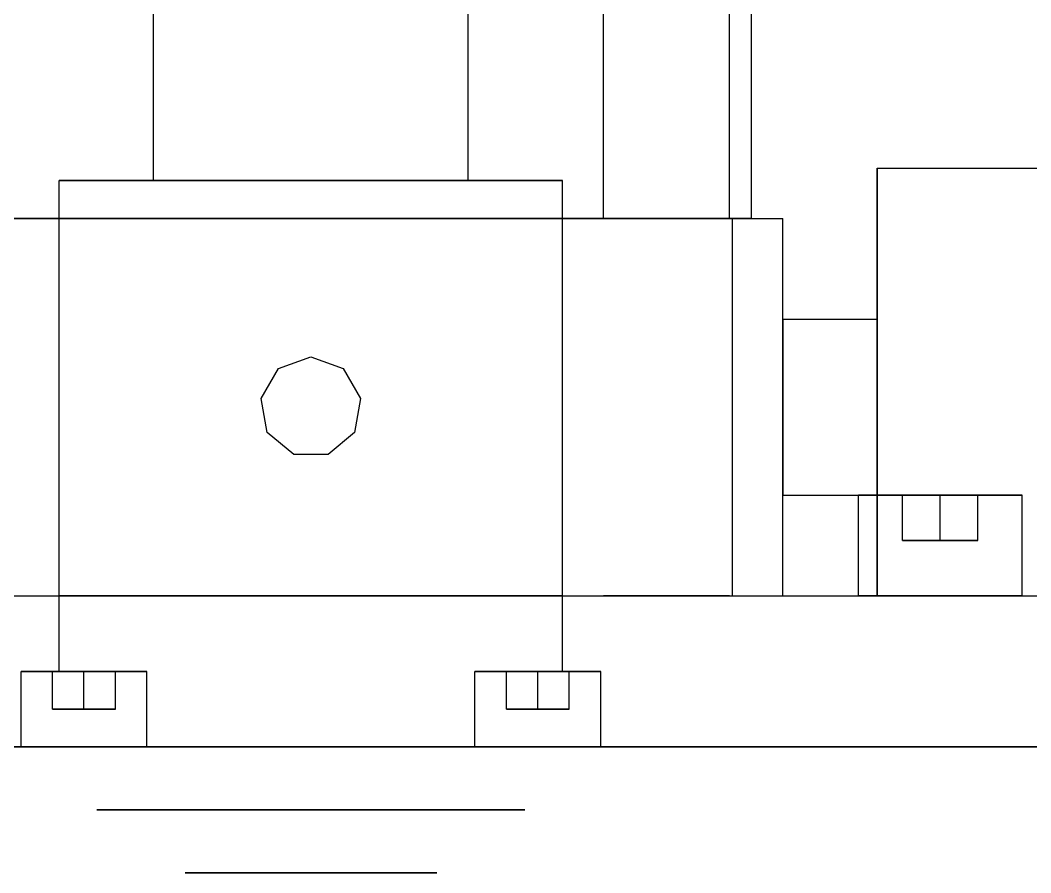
# Model space of a CAD drawing. Header units: millimetres. Extents: x -201 to 3037, y -406 to 3230.
# Drawn here: x 2376.9 to 2457.2, y 1387 to 1454.8 of the extents above; entities that cross this region are included whole.
import ezdxf

# ---------------------------------------------------------------- set-up
doc = ezdxf.new("R2010")
doc.units = ezdxf.units.MM
doc.layers.add('HIDDEN', color=8, linetype='Continuous')
doc.layers.add('VISIBLE', color=7, linetype='Continuous')

msp = doc.modelspace()

# ---------------------------------------------------------------- linework, layer by layer
at = {"layer": 'HIDDEN'}
for points in [[(2445, 1409), (2445, 1409.426), (2445, 1410.684), (2445, 1412.709), (2445, 1415.401), (2445, 1418.624), (2445, 1422.217), (2445, 1426), (2445, 1429.783), (2445, 1433.376), (2445, 1436.599), (2445, 1439.291), (2445, 1441.316), (2445, 1442.574), (2445, 1443)], [(2420, 1442), (2419.499, 1442), (2418.019, 1442), (2415.637, 1442), (2412.47, 1442), (2408.678, 1442), (2404.45, 1442), (2400, 1442), (2395.55, 1442), (2391.322, 1442), (2387.53, 1442), (2384.363, 1442), (2381.981, 1442), (2380.501, 1442), (2380, 1442)], [(2380, 1442), (2380.126, 1442), (2380.501, 1442), (2381.122, 1442), (2381.981, 1442), (2383.066, 1442), (2384.363, 1442), (2385.858, 1442), (2387.53, 1442), (2389.359, 1442), (2391.322, 1442), (2393.394, 1442), (2395.55, 1442), (2397.761, 1442), (2400, 1442)], [(2420, 1442), (2419.499, 1442), (2418.019, 1442), (2415.637, 1442), (2412.47, 1442), (2408.678, 1442), (2404.45, 1442), (2400, 1442), (2395.55, 1442), (2391.322, 1442), (2387.53, 1442), (2384.363, 1442), (2381.981, 1442), (2380.501, 1442), (2380, 1442)], [(2412.5, 1442), (2412.187, 1442), (2411.262, 1442), (2409.773, 1442), (2407.794, 1442), (2405.424, 1442), (2402.782, 1442), (2400, 1442), (2397.218, 1442), (2394.576, 1442), (2392.206, 1442), (2390.227, 1442), (2388.738, 1442), (2387.813, 1442), (2387.5, 1442)], [(2387.5, 1442), (2387.579, 1442), (2387.813, 1442), (2388.201, 1442), (2388.738, 1442), (2389.416, 1442), (2390.227, 1442), (2391.161, 1442), (2392.206, 1442), (2393.35, 1442), (2394.576, 1442), (2395.872, 1442), (2397.218, 1442), (2398.6, 1442), (2400, 1442)], [(2412.5, 1442), (2412.187, 1442), (2411.262, 1442), (2409.773, 1442), (2407.794, 1442), (2405.424, 1442), (2402.782, 1442), (2400, 1442), (2397.218, 1442), (2394.576, 1442), (2392.206, 1442), (2390.227, 1442), (2388.738, 1442), (2387.813, 1442), (2387.5, 1442)], [(2387.5, 1442), (2387.579, 1442), (2387.813, 1442), (2388.201, 1442), (2388.738, 1442), (2389.416, 1442), (2390.227, 1442), (2391.161, 1442), (2392.206, 1442), (2393.35, 1442), (2394.576, 1442), (2395.872, 1442), (2397.218, 1442), (2398.6, 1442), (2400, 1442)], [(2400, 1442), (2402.239, 1442), (2404.45, 1442), (2406.606, 1442), (2408.678, 1442), (2410.641, 1442), (2412.47, 1442), (2414.142, 1442), (2415.637, 1442), (2416.934, 1442), (2418.019, 1442), (2418.878, 1442), (2419.499, 1442), (2419.874, 1442), (2420, 1442)], [(2400, 1442), (2401.4, 1442), (2402.782, 1442), (2404.128, 1442), (2405.424, 1442), (2406.65, 1442), (2407.794, 1442), (2408.839, 1442), (2409.773, 1442), (2410.584, 1442), (2411.262, 1442), (2411.799, 1442), (2412.187, 1442), (2412.421, 1442), (2412.5, 1442)], [(2400, 1442), (2401.4, 1442), (2402.782, 1442), (2404.128, 1442), (2405.424, 1442), (2406.65, 1442), (2407.794, 1442), (2408.839, 1442), (2409.773, 1442), (2410.584, 1442), (2411.262, 1442), (2411.799, 1442), (2412.187, 1442), (2412.421, 1442), (2412.5, 1442)], [(2435, 1439), (2434.122, 1439), (2431.534, 1439), (2427.364, 1439), (2421.822, 1439), (2415.186, 1439), (2407.788, 1439), (2400, 1439), (2392.212, 1439), (2384.814, 1439), (2378.178, 1439), (2372.636, 1439), (2368.466, 1439), (2365.878, 1439), (2365, 1439)], [(2365, 1439), (2365.22, 1439), (2365.878, 1439), (2366.964, 1439), (2368.466, 1439), (2370.365, 1439), (2372.636, 1439), (2375.251, 1439), (2378.178, 1439), (2381.379, 1439), (2384.814, 1439), (2388.44, 1439), (2392.212, 1439), (2396.081, 1439), (2400, 1439)], [(2366.5, 1439), (2433.5, 1439)], [(2380, 1439), (2420, 1439)], [(2400, 1439), (2403.919, 1439), (2407.788, 1439), (2411.56, 1439), (2415.186, 1439), (2418.621, 1439), (2421.822, 1439), (2424.749, 1439), (2427.364, 1439), (2429.635, 1439), (2431.534, 1439), (2433.036, 1439), (2434.122, 1439), (2434.78, 1439), (2435, 1439)], [(2433.5, 1409), (2433.5, 1439)], [(2433.5, 1439), (2437.5, 1439)], [(2437.5, 1409), (2437.5, 1439)], [(2437.5, 1431), (2437.5, 1430.824), (2437.5, 1430.307), (2437.5, 1429.473), (2437.5, 1428.364), (2437.5, 1427.037), (2437.5, 1425.558), (2437.5, 1424), (2437.5, 1422.442), (2437.5, 1420.963), (2437.5, 1419.636), (2437.5, 1418.527), (2437.5, 1417.693), (2437.5, 1417.176), (2437.5, 1417)], [(2437.5, 1417), (2437.5, 1417.176), (2437.5, 1417.693), (2437.5, 1418.527), (2437.5, 1419.636), (2437.5, 1420.963), (2437.5, 1422.442), (2437.5, 1424), (2437.5, 1425.558), (2437.5, 1427.037), (2437.5, 1428.364), (2437.5, 1429.473), (2437.5, 1430.307), (2437.5, 1430.824), (2437.5, 1431)], [(2445, 1431), (2445, 1430.824), (2445, 1430.307), (2445, 1429.473), (2445, 1428.364), (2445, 1427.037), (2445, 1425.558), (2445, 1424), (2445, 1422.442), (2445, 1420.963), (2445, 1419.636), (2445, 1418.527), (2445, 1417.693), (2445, 1417.176), (2445, 1417)], [(2445, 1417), (2445, 1417.176), (2445, 1417.693), (2445, 1418.527), (2445, 1419.636), (2445, 1420.963), (2445, 1422.442), (2445, 1424), (2445, 1425.558), (2445, 1427.037), (2445, 1428.364), (2445, 1429.473), (2445, 1430.307), (2445, 1430.824), (2445, 1431)], [(2400, 1428), (2402.571, 1427.064), (2403.939, 1424.695), (2403.464, 1422), (2401.368, 1420.241), (2398.632, 1420.241), (2396.536, 1422), (2396.061, 1424.695), (2397.429, 1427.064), (2400, 1428)], [(2400, 1428), (2402.571, 1427.064), (2403.939, 1424.695), (2403.464, 1422), (2401.368, 1420.241), (2398.632, 1420.241), (2396.536, 1422), (2396.061, 1424.695), (2397.429, 1427.064), (2400, 1428)], [(2456.5, 1417), (2456.337, 1417), (2455.856, 1417), (2455.082, 1417), (2454.053, 1417), (2452.82, 1417), (2451.446, 1417), (2450, 1417), (2448.554, 1417), (2447.18, 1417), (2445.947, 1417), (2444.918, 1417), (2444.144, 1417), (2443.663, 1417), (2443.5, 1417)], [(2443.5, 1417), (2443.541, 1417), (2443.663, 1417), (2443.865, 1417), (2444.144, 1417), (2444.496, 1417), (2444.918, 1417), (2445.404, 1417), (2445.947, 1417), (2446.542, 1417), (2447.18, 1417), (2447.853, 1417), (2448.554, 1417), (2449.272, 1417), (2450, 1417)], [(2456.5, 1417), (2456.337, 1417), (2455.856, 1417), (2455.082, 1417), (2454.053, 1417), (2452.82, 1417), (2451.446, 1417), (2450, 1417), (2448.554, 1417), (2447.18, 1417), (2445.947, 1417), (2444.918, 1417), (2444.144, 1417), (2443.663, 1417), (2443.5, 1417)], [(2445, 1417), (2445, 1415.981), (2445, 1415.014), (2445, 1414.105), (2445, 1413.259), (2445, 1412.478), (2445, 1411.769), (2445, 1411.134), (2445, 1410.577), (2445, 1410.1), (2445, 1409.707), (2445, 1409.399), (2445, 1409.178), (2445, 1409.044), (2445, 1409)], [(2447, 1417), (2450, 1417)], [(2450, 1417), (2447, 1417)], [(2447, 1413.4), (2447, 1417)], [(2447, 1413.4), (2447, 1417)], [(2447, 1417), (2450, 1417)], [(2450, 1417), (2447, 1417)], [(2447, 1413.4), (2447, 1417)], [(2447, 1413.4), (2447, 1417)], [(2450, 1417), (2450.728, 1417), (2451.446, 1417), (2452.147, 1417), (2452.82, 1417), (2453.458, 1417), (2454.053, 1417), (2454.596, 1417), (2455.082, 1417), (2455.504, 1417), (2455.856, 1417), (2456.135, 1417), (2456.337, 1417), (2456.459, 1417), (2456.5, 1417)], [(2450, 1417), (2453, 1417)], [(2453, 1417), (2450, 1417)], [(2450, 1413.4), (2450, 1417)], [(2450, 1413.4), (2450, 1417)], [(2450, 1417), (2453, 1417)], [(2453, 1417), (2450, 1417)], [(2450, 1413.4), (2450, 1417)], [(2450, 1413.4), (2450, 1417)], [(2453, 1413.4), (2453, 1417)], [(2453, 1413.4), (2453, 1417)], [(2453, 1413.4), (2453, 1417)], [(2453, 1413.4), (2453, 1417)], [(2450, 1413.4), (2447, 1413.4)], [(2447, 1413.4), (2450, 1413.4)], [(2450, 1413.4), (2447, 1413.4)], [(2447, 1413.4), (2450, 1413.4)], [(2453, 1413.4), (2450, 1413.4)], [(2450, 1413.4), (2453, 1413.4)], [(2453, 1413.4), (2450, 1413.4)], [(2450, 1413.4), (2453, 1413.4)], [(2340, 1409), (2460, 1409)], [(2366.5, 1409), (2433.5, 1409)], [(2380, 1409), (2420, 1409)], [(2420, 1409), (2419.499, 1409), (2418.019, 1409), (2415.637, 1409), (2412.47, 1409), (2408.678, 1409), (2404.45, 1409), (2400, 1409), (2395.55, 1409), (2391.322, 1409), (2387.53, 1409), (2384.363, 1409), (2381.981, 1409), (2380.501, 1409), (2380, 1409)], [(2380, 1409), (2380.126, 1409), (2380.501, 1409), (2381.122, 1409), (2381.981, 1409), (2383.066, 1409), (2384.363, 1409), (2385.858, 1409), (2387.53, 1409), (2389.359, 1409), (2391.322, 1409), (2393.394, 1409), (2395.55, 1409), (2397.761, 1409), (2400, 1409)], [(2380, 1409), (2420, 1409)], [(2400, 1409), (2402.239, 1409), (2404.45, 1409), (2406.606, 1409), (2408.678, 1409), (2410.641, 1409), (2412.47, 1409), (2414.142, 1409), (2415.637, 1409), (2416.934, 1409), (2418.019, 1409), (2418.878, 1409), (2419.499, 1409), (2419.874, 1409), (2420, 1409)], [(2433.25, 1409), (2433.125, 1409), (2432.755, 1409), (2432.159, 1409), (2431.367, 1409), (2430.419, 1409), (2429.363, 1409), (2428.25, 1409), (2427.137, 1409), (2426.081, 1409), (2425.133, 1409), (2424.341, 1409), (2423.745, 1409), (2423.375, 1409), (2423.25, 1409)], [(2423.25, 1409), (2423.281, 1409), (2423.375, 1409), (2423.531, 1409), (2423.745, 1409), (2424.016, 1409), (2424.341, 1409), (2424.714, 1409), (2425.133, 1409), (2425.59, 1409), (2426.081, 1409), (2426.599, 1409), (2427.137, 1409), (2427.69, 1409), (2428.25, 1409)], [(2433.25, 1409), (2433.125, 1409), (2432.755, 1409), (2432.159, 1409), (2431.367, 1409), (2430.419, 1409), (2429.363, 1409), (2428.25, 1409), (2427.137, 1409), (2426.081, 1409), (2425.133, 1409), (2424.341, 1409), (2423.745, 1409), (2423.375, 1409), (2423.25, 1409)], [(2423.25, 1409), (2423.281, 1409), (2423.375, 1409), (2423.531, 1409), (2423.745, 1409), (2424.016, 1409), (2424.341, 1409), (2424.714, 1409), (2425.133, 1409), (2425.59, 1409), (2426.081, 1409), (2426.599, 1409), (2427.137, 1409), (2427.69, 1409), (2428.25, 1409)], [(2428.25, 1409), (2428.81, 1409), (2429.363, 1409), (2429.901, 1409), (2430.419, 1409), (2430.91, 1409), (2431.367, 1409), (2431.786, 1409), (2432.159, 1409), (2432.484, 1409), (2432.755, 1409), (2432.969, 1409), (2433.125, 1409), (2433.219, 1409), (2433.25, 1409)], [(2428.25, 1409), (2428.81, 1409), (2429.363, 1409), (2429.901, 1409), (2430.419, 1409), (2430.91, 1409), (2431.367, 1409), (2431.786, 1409), (2432.159, 1409), (2432.484, 1409), (2432.755, 1409), (2432.969, 1409), (2433.125, 1409), (2433.219, 1409), (2433.25, 1409)], [(2433.5, 1409), (2437.5, 1409)], [(2433.5, 1409), (2437.5, 1409)], [(2456.5, 1409), (2456.337, 1409), (2455.856, 1409), (2455.082, 1409), (2454.053, 1409), (2452.82, 1409), (2451.446, 1409), (2450, 1409), (2448.554, 1409), (2447.18, 1409), (2445.947, 1409), (2444.918, 1409), (2444.144, 1409), (2443.663, 1409), (2443.5, 1409)], [(2443.5, 1409), (2443.541, 1409), (2443.663, 1409), (2443.865, 1409), (2444.144, 1409), (2444.496, 1409), (2444.918, 1409), (2445.404, 1409), (2445.947, 1409), (2446.542, 1409), (2447.18, 1409), (2447.853, 1409), (2448.554, 1409), (2449.272, 1409), (2450, 1409)], [(2456.5, 1409), (2456.337, 1409), (2455.856, 1409), (2455.082, 1409), (2454.053, 1409), (2452.82, 1409), (2451.446, 1409), (2450, 1409), (2448.554, 1409), (2447.18, 1409), (2445.947, 1409), (2444.918, 1409), (2444.144, 1409), (2443.663, 1409), (2443.5, 1409)], [(2443.5, 1409), (2443.541, 1409), (2443.663, 1409), (2443.865, 1409), (2444.144, 1409), (2444.496, 1409), (2444.918, 1409), (2445.404, 1409), (2445.947, 1409), (2446.542, 1409), (2447.18, 1409), (2447.853, 1409), (2448.554, 1409), (2449.272, 1409), (2450, 1409)], [(2454.5, 1409), (2454.387, 1409), (2454.054, 1409), (2453.518, 1409), (2452.806, 1409), (2451.952, 1409), (2451.001, 1409), (2450, 1409), (2448.999, 1409), (2448.048, 1409), (2447.194, 1409), (2446.482, 1409), (2445.946, 1409), (2445.613, 1409), (2445.5, 1409)], [(2445.5, 1409), (2445.528, 1409), (2445.613, 1409), (2445.753, 1409), (2445.946, 1409), (2446.19, 1409), (2446.482, 1409), (2446.818, 1409), (2447.194, 1409), (2447.606, 1409), (2448.048, 1409), (2448.514, 1409), (2448.999, 1409), (2449.496, 1409), (2450, 1409)], [(2454.5, 1409), (2454.387, 1409), (2454.054, 1409), (2453.518, 1409), (2452.806, 1409), (2451.952, 1409), (2451.001, 1409), (2450, 1409), (2448.999, 1409), (2448.048, 1409), (2447.194, 1409), (2446.482, 1409), (2445.946, 1409), (2445.613, 1409), (2445.5, 1409)], [(2445.5, 1409), (2445.528, 1409), (2445.613, 1409), (2445.753, 1409), (2445.946, 1409), (2446.19, 1409), (2446.482, 1409), (2446.818, 1409), (2447.194, 1409), (2447.606, 1409), (2448.048, 1409), (2448.514, 1409), (2448.999, 1409), (2449.496, 1409), (2450, 1409)], [(2450, 1409), (2450.504, 1409), (2451.001, 1409), (2451.486, 1409), (2451.952, 1409), (2452.394, 1409), (2452.806, 1409), (2453.182, 1409), (2453.518, 1409), (2453.81, 1409), (2454.054, 1409), (2454.247, 1409), (2454.387, 1409), (2454.472, 1409), (2454.5, 1409)], [(2450, 1409), (2450.504, 1409), (2451.001, 1409), (2451.486, 1409), (2451.952, 1409), (2452.394, 1409), (2452.806, 1409), (2453.182, 1409), (2453.518, 1409), (2453.81, 1409), (2454.054, 1409), (2454.247, 1409), (2454.387, 1409), (2454.472, 1409), (2454.5, 1409)], [(2450, 1409), (2450.728, 1409), (2451.446, 1409), (2452.147, 1409), (2452.82, 1409), (2453.458, 1409), (2454.053, 1409), (2454.596, 1409), (2455.082, 1409), (2455.504, 1409), (2455.856, 1409), (2456.135, 1409), (2456.337, 1409), (2456.459, 1409), (2456.5, 1409)], [(2450, 1409), (2450.728, 1409), (2451.446, 1409), (2452.147, 1409), (2452.82, 1409), (2453.458, 1409), (2454.053, 1409), (2454.596, 1409), (2455.082, 1409), (2455.504, 1409), (2455.856, 1409), (2456.135, 1409), (2456.337, 1409), (2456.459, 1409), (2456.5, 1409)], [(2386.969, 1403), (2386.843, 1403), (2386.474, 1403), (2385.878, 1403), (2385.086, 1403), (2384.138, 1403), (2383.081, 1403), (2381.969, 1403), (2380.856, 1403), (2379.799, 1403), (2378.851, 1403), (2378.06, 1403), (2377.464, 1403), (2377.094, 1403), (2376.969, 1403)], [(2376.969, 1403), (2377, 1403), (2377.094, 1403), (2377.249, 1403), (2377.464, 1403), (2377.735, 1403), (2378.06, 1403), (2378.433, 1403), (2378.851, 1403), (2379.309, 1403), (2379.799, 1403), (2380.317, 1403), (2380.856, 1403), (2381.409, 1403), (2381.969, 1403)], [(2386.969, 1403), (2386.843, 1403), (2386.474, 1403), (2385.878, 1403), (2385.086, 1403), (2384.138, 1403), (2383.081, 1403), (2381.969, 1403), (2380.856, 1403), (2379.799, 1403), (2378.851, 1403), (2378.06, 1403), (2377.464, 1403), (2377.094, 1403), (2376.969, 1403)], [(2376.969, 1403), (2377, 1403), (2377.094, 1403), (2377.249, 1403), (2377.464, 1403), (2377.735, 1403), (2378.06, 1403), (2378.433, 1403), (2378.851, 1403), (2379.309, 1403), (2379.799, 1403), (2380.317, 1403), (2380.856, 1403), (2381.409, 1403), (2381.969, 1403)], [(2386.969, 1403), (2386.843, 1403), (2386.474, 1403), (2385.878, 1403), (2385.086, 1403), (2384.138, 1403), (2383.081, 1403), (2381.969, 1403), (2380.856, 1403), (2379.799, 1403), (2378.851, 1403), (2378.06, 1403), (2377.464, 1403), (2377.094, 1403), (2376.969, 1403)], [(2376.969, 1403), (2377, 1403), (2377.094, 1403), (2377.249, 1403), (2377.464, 1403), (2377.735, 1403), (2378.06, 1403), (2378.433, 1403), (2378.851, 1403), (2379.309, 1403), (2379.799, 1403), (2380.317, 1403), (2380.856, 1403), (2381.409, 1403), (2381.969, 1403)], [(2386.969, 1403), (2386.843, 1403), (2386.474, 1403), (2385.878, 1403), (2385.086, 1403), (2384.138, 1403), (2383.081, 1403), (2381.969, 1403), (2380.856, 1403), (2379.799, 1403), (2378.851, 1403), (2378.06, 1403), (2377.464, 1403), (2377.094, 1403), (2376.969, 1403)], [(2379.469, 1403), (2381.969, 1403)], [(2381.969, 1403), (2379.469, 1403)], [(2379.469, 1400), (2379.469, 1403)], [(2379.469, 1400), (2379.469, 1403)], [(2379.469, 1403), (2381.969, 1403)], [(2381.969, 1403), (2379.469, 1403)], [(2379.469, 1400), (2379.469, 1403)], [(2379.469, 1400), (2379.469, 1403)], [(2379.469, 1403), (2381.969, 1403)], [(2381.969, 1403), (2379.469, 1403)], [(2379.469, 1400), (2379.469, 1403)], [(2379.469, 1400), (2379.469, 1403)], [(2379.469, 1403), (2381.969, 1403)], [(2381.969, 1403), (2379.469, 1403)], [(2379.469, 1400), (2379.469, 1403)], [(2379.469, 1400), (2379.469, 1403)], [(2381.969, 1403), (2382.529, 1403), (2383.081, 1403), (2383.62, 1403), (2384.138, 1403), (2384.629, 1403), (2385.086, 1403), (2385.504, 1403), (2385.878, 1403), (2386.202, 1403), (2386.474, 1403), (2386.688, 1403), (2386.843, 1403), (2386.937, 1403), (2386.969, 1403)], [(2381.969, 1403), (2384.469, 1403)], [(2384.469, 1403), (2381.969, 1403)], [(2381.969, 1400), (2381.969, 1403)], [(2381.969, 1400), (2381.969, 1403)], [(2381.969, 1403), (2382.529, 1403), (2383.081, 1403), (2383.62, 1403), (2384.138, 1403), (2384.629, 1403), (2385.086, 1403), (2385.504, 1403), (2385.878, 1403), (2386.202, 1403), (2386.474, 1403), (2386.688, 1403), (2386.843, 1403), (2386.937, 1403), (2386.969, 1403)], [(2381.969, 1403), (2384.469, 1403)], [(2384.469, 1403), (2381.969, 1403)], [(2381.969, 1400), (2381.969, 1403)], [(2381.969, 1400), (2381.969, 1403)], [(2381.969, 1403), (2382.529, 1403), (2383.081, 1403), (2383.62, 1403), (2384.138, 1403), (2384.629, 1403), (2385.086, 1403), (2385.504, 1403), (2385.878, 1403), (2386.202, 1403), (2386.474, 1403), (2386.688, 1403), (2386.843, 1403), (2386.937, 1403), (2386.969, 1403)], [(2381.969, 1403), (2384.469, 1403)], [(2384.469, 1403), (2381.969, 1403)], [(2381.969, 1400), (2381.969, 1403)], [(2381.969, 1400), (2381.969, 1403)], [(2381.969, 1403), (2384.469, 1403)], [(2384.469, 1403), (2381.969, 1403)], [(2381.969, 1400), (2381.969, 1403)], [(2381.969, 1400), (2381.969, 1403)], [(2384.469, 1400), (2384.469, 1403)], [(2384.469, 1400), (2384.469, 1403)], [(2384.469, 1400), (2384.469, 1403)], [(2384.469, 1400), (2384.469, 1403)], [(2384.469, 1400), (2384.469, 1403)], [(2384.469, 1400), (2384.469, 1403)], [(2384.469, 1400), (2384.469, 1403)], [(2384.469, 1400), (2384.469, 1403)], [(2423.031, 1403), (2422.906, 1403), (2422.536, 1403), (2421.94, 1403), (2421.149, 1403), (2420.201, 1403), (2419.144, 1403), (2418.031, 1403), (2416.919, 1403), (2415.862, 1403), (2414.914, 1403), (2414.122, 1403), (2413.526, 1403), (2413.157, 1403), (2413.031, 1403)], [(2413.031, 1403), (2413.063, 1403), (2413.157, 1403), (2413.312, 1403), (2413.526, 1403), (2413.798, 1403), (2414.122, 1403), (2414.496, 1403), (2414.914, 1403), (2415.371, 1403), (2415.862, 1403), (2416.38, 1403), (2416.919, 1403), (2417.471, 1403), (2418.031, 1403)], [(2423.031, 1403), (2422.906, 1403), (2422.536, 1403), (2421.94, 1403), (2421.149, 1403), (2420.201, 1403), (2419.144, 1403), (2418.031, 1403), (2416.919, 1403), (2415.862, 1403), (2414.914, 1403), (2414.122, 1403), (2413.526, 1403), (2413.157, 1403), (2413.031, 1403)], [(2413.031, 1403), (2413.063, 1403), (2413.157, 1403), (2413.312, 1403), (2413.526, 1403), (2413.798, 1403), (2414.122, 1403), (2414.496, 1403), (2414.914, 1403), (2415.371, 1403), (2415.862, 1403), (2416.38, 1403), (2416.919, 1403), (2417.471, 1403), (2418.031, 1403)], [(2423.031, 1403), (2422.906, 1403), (2422.536, 1403), (2421.94, 1403), (2421.149, 1403), (2420.201, 1403), (2419.144, 1403), (2418.031, 1403), (2416.919, 1403), (2415.862, 1403), (2414.914, 1403), (2414.122, 1403), (2413.526, 1403), (2413.157, 1403), (2413.031, 1403)], [(2423.031, 1403), (2422.906, 1403), (2422.536, 1403), (2421.94, 1403), (2421.149, 1403), (2420.201, 1403), (2419.144, 1403), (2418.031, 1403), (2416.919, 1403), (2415.862, 1403), (2414.914, 1403), (2414.122, 1403), (2413.526, 1403), (2413.157, 1403), (2413.031, 1403)], [(2413.031, 1403), (2413.063, 1403), (2413.157, 1403), (2413.312, 1403), (2413.526, 1403), (2413.798, 1403), (2414.122, 1403), (2414.496, 1403), (2414.914, 1403), (2415.371, 1403), (2415.862, 1403), (2416.38, 1403), (2416.919, 1403), (2417.471, 1403), (2418.031, 1403)], [(2415.531, 1403), (2418.031, 1403)], [(2418.031, 1403), (2415.531, 1403)], [(2415.531, 1400), (2415.531, 1403)], [(2415.531, 1400), (2415.531, 1403)], [(2415.531, 1403), (2418.031, 1403)], [(2418.031, 1403), (2415.531, 1403)], [(2415.531, 1400), (2415.531, 1403)], [(2415.531, 1400), (2415.531, 1403)], [(2415.531, 1403), (2418.031, 1403)], [(2418.031, 1403), (2415.531, 1403)], [(2415.531, 1400), (2415.531, 1403)], [(2415.531, 1400), (2415.531, 1403)], [(2415.531, 1403), (2418.031, 1403)], [(2418.031, 1403), (2415.531, 1403)], [(2415.531, 1400), (2415.531, 1403)], [(2415.531, 1400), (2415.531, 1403)], [(2418.031, 1403), (2418.591, 1403), (2419.144, 1403), (2419.683, 1403), (2420.201, 1403), (2420.691, 1403), (2421.149, 1403), (2421.567, 1403), (2421.94, 1403), (2422.265, 1403), (2422.536, 1403), (2422.751, 1403), (2422.906, 1403), (2423, 1403), (2423.031, 1403)], [(2418.031, 1403), (2420.531, 1403)], [(2420.531, 1403), (2418.031, 1403)], [(2418.031, 1400), (2418.031, 1403)], [(2418.031, 1400), (2418.031, 1403)], [(2418.031, 1403), (2418.591, 1403), (2419.144, 1403), (2419.683, 1403), (2420.201, 1403), (2420.691, 1403), (2421.149, 1403), (2421.567, 1403), (2421.94, 1403), (2422.265, 1403), (2422.536, 1403), (2422.751, 1403), (2422.906, 1403), (2423, 1403), (2423.031, 1403)], [(2418.031, 1403), (2420.531, 1403)], [(2420.531, 1403), (2418.031, 1403)], [(2418.031, 1400), (2418.031, 1403)], [(2418.031, 1400), (2418.031, 1403)], [(2418.031, 1403), (2420.531, 1403)], [(2420.531, 1403), (2418.031, 1403)], [(2418.031, 1400), (2418.031, 1403)], [(2418.031, 1400), (2418.031, 1403)], [(2418.031, 1403), (2418.591, 1403), (2419.144, 1403), (2419.683, 1403), (2420.201, 1403), (2420.691, 1403), (2421.149, 1403), (2421.567, 1403), (2421.94, 1403), (2422.265, 1403), (2422.536, 1403), (2422.751, 1403), (2422.906, 1403), (2423, 1403), (2423.031, 1403)], [(2418.031, 1403), (2420.531, 1403)], [(2420.531, 1403), (2418.031, 1403)], [(2418.031, 1400), (2418.031, 1403)], [(2418.031, 1400), (2418.031, 1403)], [(2420.531, 1400), (2420.531, 1403)], [(2420.531, 1400), (2420.531, 1403)], [(2420.531, 1400), (2420.531, 1403)], [(2420.531, 1400), (2420.531, 1403)], [(2420.531, 1400), (2420.531, 1403)], [(2420.531, 1400), (2420.531, 1403)], [(2420.531, 1400), (2420.531, 1403)], [(2420.531, 1400), (2420.531, 1403)], [(2381.969, 1400), (2379.469, 1400)], [(2379.469, 1400), (2381.969, 1400)], [(2381.969, 1400), (2379.469, 1400)], [(2379.469, 1400), (2381.969, 1400)], [(2381.969, 1400), (2379.469, 1400)], [(2379.469, 1400), (2381.969, 1400)], [(2381.969, 1400), (2379.469, 1400)], [(2379.469, 1400), (2381.969, 1400)], [(2384.469, 1400), (2381.969, 1400)], [(2381.969, 1400), (2384.469, 1400)], [(2384.469, 1400), (2381.969, 1400)], [(2381.969, 1400), (2384.469, 1400)], [(2384.469, 1400), (2381.969, 1400)], [(2381.969, 1400), (2384.469, 1400)], [(2384.469, 1400), (2381.969, 1400)], [(2381.969, 1400), (2384.469, 1400)], [(2418.031, 1400), (2415.531, 1400)], [(2415.531, 1400), (2418.031, 1400)], [(2418.031, 1400), (2415.531, 1400)], [(2415.531, 1400), (2418.031, 1400)], [(2418.031, 1400), (2415.531, 1400)], [(2415.531, 1400), (2418.031, 1400)], [(2418.031, 1400), (2415.531, 1400)], [(2415.531, 1400), (2418.031, 1400)], [(2420.531, 1400), (2418.031, 1400)], [(2418.031, 1400), (2420.531, 1400)], [(2420.531, 1400), (2418.031, 1400)], [(2418.031, 1400), (2420.531, 1400)], [(2420.531, 1400), (2418.031, 1400)], [(2418.031, 1400), (2420.531, 1400)], [(2420.531, 1400), (2418.031, 1400)], [(2418.031, 1400), (2420.531, 1400)], [(2575, 1397), (2210, 1397)], [(2340, 1397), (2460, 1397)], [(2340, 1397), (2460, 1397)], [(2386.969, 1397), (2386.843, 1397), (2386.474, 1397), (2385.878, 1397), (2385.086, 1397), (2384.138, 1397), (2383.081, 1397), (2381.969, 1397), (2380.856, 1397), (2379.799, 1397), (2378.851, 1397), (2378.06, 1397), (2377.464, 1397), (2377.094, 1397), (2376.969, 1397)], [(2376.969, 1397), (2377, 1397), (2377.094, 1397), (2377.249, 1397), (2377.464, 1397), (2377.735, 1397), (2378.06, 1397), (2378.433, 1397), (2378.851, 1397), (2379.309, 1397), (2379.799, 1397), (2380.317, 1397), (2380.856, 1397), (2381.409, 1397), (2381.969, 1397)], [(2386.969, 1397), (2386.843, 1397), (2386.474, 1397), (2385.878, 1397), (2385.086, 1397), (2384.138, 1397), (2383.081, 1397), (2381.969, 1397), (2380.856, 1397), (2379.799, 1397), (2378.851, 1397), (2378.06, 1397), (2377.464, 1397), (2377.094, 1397), (2376.969, 1397)], [(2376.969, 1397), (2377, 1397), (2377.094, 1397), (2377.249, 1397), (2377.464, 1397), (2377.735, 1397), (2378.06, 1397), (2378.433, 1397), (2378.851, 1397), (2379.309, 1397), (2379.799, 1397), (2380.317, 1397), (2380.856, 1397), (2381.409, 1397), (2381.969, 1397)], [(2386.969, 1397), (2386.843, 1397), (2386.474, 1397), (2385.878, 1397), (2385.086, 1397), (2384.138, 1397), (2383.081, 1397), (2381.969, 1397), (2380.856, 1397), (2379.799, 1397), (2378.851, 1397), (2378.06, 1397), (2377.464, 1397), (2377.094, 1397), (2376.969, 1397)], [(2376.969, 1397), (2377, 1397), (2377.094, 1397), (2377.249, 1397), (2377.464, 1397), (2377.735, 1397), (2378.06, 1397), (2378.433, 1397), (2378.851, 1397), (2379.309, 1397), (2379.799, 1397), (2380.317, 1397), (2380.856, 1397), (2381.409, 1397), (2381.969, 1397)], [(2386.969, 1397), (2386.843, 1397), (2386.474, 1397), (2385.878, 1397), (2385.086, 1397), (2384.138, 1397), (2383.081, 1397), (2381.969, 1397), (2380.856, 1397), (2379.799, 1397), (2378.851, 1397), (2378.06, 1397), (2377.464, 1397), (2377.094, 1397), (2376.969, 1397)], [(2376.969, 1397), (2377, 1397), (2377.094, 1397), (2377.249, 1397), (2377.464, 1397), (2377.735, 1397), (2378.06, 1397), (2378.433, 1397), (2378.851, 1397), (2379.309, 1397), (2379.799, 1397), (2380.317, 1397), (2380.856, 1397), (2381.409, 1397), (2381.969, 1397)], [(2422.5, 1397), (2421.936, 1397), (2420.272, 1397), (2417.591, 1397), (2414.029, 1397), (2409.762, 1397), (2405.007, 1397), (2400, 1397), (2394.993, 1397), (2390.238, 1397), (2385.971, 1397), (2382.409, 1397), (2379.728, 1397), (2378.064, 1397), (2377.5, 1397)], [(2377.5, 1397), (2377.641, 1397), (2378.064, 1397), (2378.763, 1397), (2379.728, 1397), (2380.949, 1397), (2382.409, 1397), (2384.09, 1397), (2385.971, 1397), (2388.029, 1397), (2390.238, 1397), (2392.569, 1397), (2394.993, 1397), (2397.481, 1397), (2400, 1397)], [(2385.269, 1397), (2385.186, 1397), (2384.942, 1397), (2384.549, 1397), (2384.026, 1397), (2383.401, 1397), (2382.703, 1397), (2381.969, 1397), (2381.234, 1397), (2380.537, 1397), (2379.911, 1397), (2379.389, 1397), (2378.996, 1397), (2378.752, 1397), (2378.669, 1397)], [(2378.669, 1397), (2378.69, 1397), (2378.752, 1397), (2378.854, 1397), (2378.996, 1397), (2379.175, 1397), (2379.389, 1397), (2379.635, 1397), (2379.911, 1397), (2380.213, 1397), (2380.537, 1397), (2380.879, 1397), (2381.234, 1397), (2381.599, 1397), (2381.969, 1397)], [(2385.269, 1397), (2385.186, 1397), (2384.942, 1397), (2384.549, 1397), (2384.026, 1397), (2383.401, 1397), (2382.703, 1397), (2381.969, 1397), (2381.234, 1397), (2380.537, 1397), (2379.911, 1397), (2379.389, 1397), (2378.996, 1397), (2378.752, 1397), (2378.669, 1397)], [(2378.669, 1397), (2378.69, 1397), (2378.752, 1397), (2378.854, 1397), (2378.996, 1397), (2379.175, 1397), (2379.389, 1397), (2379.635, 1397), (2379.911, 1397), (2380.213, 1397), (2380.537, 1397), (2380.879, 1397), (2381.234, 1397), (2381.599, 1397), (2381.969, 1397)], [(2385.269, 1397), (2385.186, 1397), (2384.942, 1397), (2384.549, 1397), (2384.026, 1397), (2383.401, 1397), (2382.703, 1397), (2381.969, 1397), (2381.234, 1397), (2380.537, 1397), (2379.911, 1397), (2379.389, 1397), (2378.996, 1397), (2378.752, 1397), (2378.669, 1397)], [(2378.669, 1397), (2378.69, 1397), (2378.752, 1397), (2378.854, 1397), (2378.996, 1397), (2379.175, 1397), (2379.389, 1397), (2379.635, 1397), (2379.911, 1397), (2380.213, 1397), (2380.537, 1397), (2380.879, 1397), (2381.234, 1397), (2381.599, 1397), (2381.969, 1397)], [(2385.269, 1397), (2385.186, 1397), (2384.942, 1397), (2384.549, 1397), (2384.026, 1397), (2383.401, 1397), (2382.703, 1397), (2381.969, 1397), (2381.234, 1397), (2380.537, 1397), (2379.911, 1397), (2379.389, 1397), (2378.996, 1397), (2378.752, 1397), (2378.669, 1397)], [(2378.669, 1397), (2378.69, 1397), (2378.752, 1397), (2378.854, 1397), (2378.996, 1397), (2379.175, 1397), (2379.389, 1397), (2379.635, 1397), (2379.911, 1397), (2380.213, 1397), (2380.537, 1397), (2380.879, 1397), (2381.234, 1397), (2381.599, 1397), (2381.969, 1397)], [(2420, 1397), (2419.499, 1397), (2418.019, 1397), (2415.637, 1397), (2412.47, 1397), (2408.678, 1397), (2404.45, 1397), (2400, 1397), (2395.55, 1397), (2391.322, 1397), (2387.53, 1397), (2384.363, 1397), (2381.981, 1397), (2380.501, 1397), (2380, 1397)], [(2380, 1397), (2380.126, 1397), (2380.501, 1397), (2381.122, 1397), (2381.981, 1397), (2383.066, 1397), (2384.363, 1397), (2385.858, 1397), (2387.53, 1397), (2389.359, 1397), (2391.322, 1397), (2393.394, 1397), (2395.55, 1397), (2397.761, 1397), (2400, 1397)], [(2420, 1397), (2419.499, 1397), (2418.019, 1397), (2415.637, 1397), (2412.47, 1397), (2408.678, 1397), (2404.45, 1397), (2400, 1397), (2395.55, 1397), (2391.322, 1397), (2387.53, 1397), (2384.363, 1397), (2381.981, 1397), (2380.501, 1397), (2380, 1397)], [(2380, 1397), (2380.126, 1397), (2380.501, 1397), (2381.122, 1397), (2381.981, 1397), (2383.066, 1397), (2384.363, 1397), (2385.858, 1397), (2387.53, 1397), (2389.359, 1397), (2391.322, 1397), (2393.394, 1397), (2395.55, 1397), (2397.761, 1397), (2400, 1397)], [(2420, 1397), (2419.499, 1397), (2418.019, 1397), (2415.637, 1397), (2412.47, 1397), (2408.678, 1397), (2404.45, 1397), (2400, 1397), (2395.55, 1397), (2391.322, 1397), (2387.53, 1397), (2384.363, 1397), (2381.981, 1397), (2380.501, 1397), (2380, 1397)], [(2380, 1397), (2380.126, 1397), (2380.501, 1397), (2381.122, 1397), (2381.981, 1397), (2383.066, 1397), (2384.363, 1397), (2385.858, 1397), (2387.53, 1397), (2389.359, 1397), (2391.322, 1397), (2393.394, 1397), (2395.55, 1397), (2397.761, 1397), (2400, 1397)], [(2381.969, 1397), (2382.338, 1397), (2382.703, 1397), (2383.059, 1397), (2383.401, 1397), (2383.724, 1397), (2384.026, 1397), (2384.302, 1397), (2384.549, 1397), (2384.763, 1397), (2384.942, 1397), (2385.084, 1397), (2385.186, 1397), (2385.248, 1397), (2385.269, 1397)], [(2381.969, 1397), (2382.338, 1397), (2382.703, 1397), (2383.059, 1397), (2383.401, 1397), (2383.724, 1397), (2384.026, 1397), (2384.302, 1397), (2384.549, 1397), (2384.763, 1397), (2384.942, 1397), (2385.084, 1397), (2385.186, 1397), (2385.248, 1397), (2385.269, 1397)], [(2381.969, 1397), (2382.338, 1397), (2382.703, 1397), (2383.059, 1397), (2383.401, 1397), (2383.724, 1397), (2384.026, 1397), (2384.302, 1397), (2384.549, 1397), (2384.763, 1397), (2384.942, 1397), (2385.084, 1397), (2385.186, 1397), (2385.248, 1397), (2385.269, 1397)], [(2381.969, 1397), (2382.338, 1397), (2382.703, 1397), (2383.059, 1397), (2383.401, 1397), (2383.724, 1397), (2384.026, 1397), (2384.302, 1397), (2384.549, 1397), (2384.763, 1397), (2384.942, 1397), (2385.084, 1397), (2385.186, 1397), (2385.248, 1397), (2385.269, 1397)], [(2381.969, 1397), (2382.529, 1397), (2383.081, 1397), (2383.62, 1397), (2384.138, 1397), (2384.629, 1397), (2385.086, 1397), (2385.504, 1397), (2385.878, 1397), (2386.202, 1397), (2386.474, 1397), (2386.688, 1397), (2386.843, 1397), (2386.937, 1397), (2386.969, 1397)], [(2381.969, 1397), (2382.529, 1397), (2383.081, 1397), (2383.62, 1397), (2384.138, 1397), (2384.629, 1397), (2385.086, 1397), (2385.504, 1397), (2385.878, 1397), (2386.202, 1397), (2386.474, 1397), (2386.688, 1397), (2386.843, 1397), (2386.937, 1397), (2386.969, 1397)], [(2381.969, 1397), (2382.529, 1397), (2383.081, 1397), (2383.62, 1397), (2384.138, 1397), (2384.629, 1397), (2385.086, 1397), (2385.504, 1397), (2385.878, 1397), (2386.202, 1397), (2386.474, 1397), (2386.688, 1397), (2386.843, 1397), (2386.937, 1397), (2386.969, 1397)], [(2381.969, 1397), (2382.529, 1397), (2383.081, 1397), (2383.62, 1397), (2384.138, 1397), (2384.629, 1397), (2385.086, 1397), (2385.504, 1397), (2385.878, 1397), (2386.202, 1397), (2386.474, 1397), (2386.688, 1397), (2386.843, 1397), (2386.937, 1397), (2386.969, 1397)], [(2400, 1397), (2402.239, 1397), (2404.45, 1397), (2406.606, 1397), (2408.678, 1397), (2410.641, 1397), (2412.47, 1397), (2414.142, 1397), (2415.637, 1397), (2416.934, 1397), (2418.019, 1397), (2418.878, 1397), (2419.499, 1397), (2419.874, 1397), (2420, 1397)], [(2400, 1397), (2402.519, 1397), (2405.007, 1397), (2407.431, 1397), (2409.762, 1397), (2411.971, 1397), (2414.029, 1397), (2415.91, 1397), (2417.591, 1397), (2419.051, 1397), (2420.272, 1397), (2421.237, 1397), (2421.936, 1397), (2422.359, 1397), (2422.5, 1397)], [(2400, 1397), (2402.239, 1397), (2404.45, 1397), (2406.606, 1397), (2408.678, 1397), (2410.641, 1397), (2412.47, 1397), (2414.142, 1397), (2415.637, 1397), (2416.934, 1397), (2418.019, 1397), (2418.878, 1397), (2419.499, 1397), (2419.874, 1397), (2420, 1397)], [(2400, 1397), (2402.239, 1397), (2404.45, 1397), (2406.606, 1397), (2408.678, 1397), (2410.641, 1397), (2412.47, 1397), (2414.142, 1397), (2415.637, 1397), (2416.934, 1397), (2418.019, 1397), (2418.878, 1397), (2419.499, 1397), (2419.874, 1397), (2420, 1397)], [(2423.031, 1397), (2422.906, 1397), (2422.536, 1397), (2421.94, 1397), (2421.149, 1397), (2420.201, 1397), (2419.144, 1397), (2418.031, 1397), (2416.919, 1397), (2415.862, 1397), (2414.914, 1397), (2414.122, 1397), (2413.526, 1397), (2413.157, 1397), (2413.031, 1397)], [(2413.031, 1397), (2413.063, 1397), (2413.157, 1397), (2413.312, 1397), (2413.526, 1397), (2413.798, 1397), (2414.122, 1397), (2414.496, 1397), (2414.914, 1397), (2415.371, 1397), (2415.862, 1397), (2416.38, 1397), (2416.919, 1397), (2417.471, 1397), (2418.031, 1397)], [(2423.031, 1397), (2422.906, 1397), (2422.536, 1397), (2421.94, 1397), (2421.149, 1397), (2420.201, 1397), (2419.144, 1397), (2418.031, 1397), (2416.919, 1397), (2415.862, 1397), (2414.914, 1397), (2414.122, 1397), (2413.526, 1397), (2413.157, 1397), (2413.031, 1397)], [(2413.031, 1397), (2413.063, 1397), (2413.157, 1397), (2413.312, 1397), (2413.526, 1397), (2413.798, 1397), (2414.122, 1397), (2414.496, 1397), (2414.914, 1397), (2415.371, 1397), (2415.862, 1397), (2416.38, 1397), (2416.919, 1397), (2417.471, 1397), (2418.031, 1397)], [(2423.031, 1397), (2422.906, 1397), (2422.536, 1397), (2421.94, 1397), (2421.149, 1397), (2420.201, 1397), (2419.144, 1397), (2418.031, 1397), (2416.919, 1397), (2415.862, 1397), (2414.914, 1397), (2414.122, 1397), (2413.526, 1397), (2413.157, 1397), (2413.031, 1397)], [(2413.031, 1397), (2413.063, 1397), (2413.157, 1397), (2413.312, 1397), (2413.526, 1397), (2413.798, 1397), (2414.122, 1397), (2414.496, 1397), (2414.914, 1397), (2415.371, 1397), (2415.862, 1397), (2416.38, 1397), (2416.919, 1397), (2417.471, 1397), (2418.031, 1397)], [(2423.031, 1397), (2422.906, 1397), (2422.536, 1397), (2421.94, 1397), (2421.149, 1397), (2420.201, 1397), (2419.144, 1397), (2418.031, 1397), (2416.919, 1397), (2415.862, 1397), (2414.914, 1397), (2414.122, 1397), (2413.526, 1397), (2413.157, 1397), (2413.031, 1397)], [(2413.031, 1397), (2413.063, 1397), (2413.157, 1397), (2413.312, 1397), (2413.526, 1397), (2413.798, 1397), (2414.122, 1397), (2414.496, 1397), (2414.914, 1397), (2415.371, 1397), (2415.862, 1397), (2416.38, 1397), (2416.919, 1397), (2417.471, 1397), (2418.031, 1397)], [(2421.331, 1397), (2421.248, 1397), (2421.004, 1397), (2420.611, 1397), (2420.089, 1397), (2419.463, 1397), (2418.766, 1397), (2418.031, 1397), (2417.297, 1397), (2416.599, 1397), (2415.974, 1397), (2415.451, 1397), (2415.058, 1397), (2414.814, 1397), (2414.731, 1397)], [(2414.731, 1397), (2414.752, 1397), (2414.814, 1397), (2414.916, 1397), (2415.058, 1397), (2415.237, 1397), (2415.451, 1397), (2415.698, 1397), (2415.974, 1397), (2416.276, 1397), (2416.599, 1397), (2416.941, 1397), (2417.297, 1397), (2417.662, 1397), (2418.031, 1397)], [(2421.331, 1397), (2421.248, 1397), (2421.004, 1397), (2420.611, 1397), (2420.089, 1397), (2419.463, 1397), (2418.766, 1397), (2418.031, 1397), (2417.297, 1397), (2416.599, 1397), (2415.974, 1397), (2415.451, 1397), (2415.058, 1397), (2414.814, 1397), (2414.731, 1397)], [(2414.731, 1397), (2414.752, 1397), (2414.814, 1397), (2414.916, 1397), (2415.058, 1397), (2415.237, 1397), (2415.451, 1397), (2415.698, 1397), (2415.974, 1397), (2416.276, 1397), (2416.599, 1397), (2416.941, 1397), (2417.297, 1397), (2417.662, 1397), (2418.031, 1397)], [(2421.331, 1397), (2421.248, 1397), (2421.004, 1397), (2420.611, 1397), (2420.089, 1397), (2419.463, 1397), (2418.766, 1397), (2418.031, 1397), (2417.297, 1397), (2416.599, 1397), (2415.974, 1397), (2415.451, 1397), (2415.058, 1397), (2414.814, 1397), (2414.731, 1397)], [(2414.731, 1397), (2414.752, 1397), (2414.814, 1397), (2414.916, 1397), (2415.058, 1397), (2415.237, 1397), (2415.451, 1397), (2415.698, 1397), (2415.974, 1397), (2416.276, 1397), (2416.599, 1397), (2416.941, 1397), (2417.297, 1397), (2417.662, 1397), (2418.031, 1397)], [(2421.331, 1397), (2421.248, 1397), (2421.004, 1397), (2420.611, 1397), (2420.089, 1397), (2419.463, 1397), (2418.766, 1397), (2418.031, 1397), (2417.297, 1397), (2416.599, 1397), (2415.974, 1397), (2415.451, 1397), (2415.058, 1397), (2414.814, 1397), (2414.731, 1397)], [(2414.731, 1397), (2414.752, 1397), (2414.814, 1397), (2414.916, 1397), (2415.058, 1397), (2415.237, 1397), (2415.451, 1397), (2415.698, 1397), (2415.974, 1397), (2416.276, 1397), (2416.599, 1397), (2416.941, 1397), (2417.297, 1397), (2417.662, 1397), (2418.031, 1397)], [(2418.031, 1397), (2418.401, 1397), (2418.766, 1397), (2419.121, 1397), (2419.463, 1397), (2419.787, 1397), (2420.089, 1397), (2420.365, 1397), (2420.611, 1397), (2420.825, 1397), (2421.004, 1397), (2421.146, 1397), (2421.248, 1397), (2421.31, 1397), (2421.331, 1397)], [(2418.031, 1397), (2418.401, 1397), (2418.766, 1397), (2419.121, 1397), (2419.463, 1397), (2419.787, 1397), (2420.089, 1397), (2420.365, 1397), (2420.611, 1397), (2420.825, 1397), (2421.004, 1397), (2421.146, 1397), (2421.248, 1397), (2421.31, 1397), (2421.331, 1397)], [(2418.031, 1397), (2418.401, 1397), (2418.766, 1397), (2419.121, 1397), (2419.463, 1397), (2419.787, 1397), (2420.089, 1397), (2420.365, 1397), (2420.611, 1397), (2420.825, 1397), (2421.004, 1397), (2421.146, 1397), (2421.248, 1397), (2421.31, 1397), (2421.331, 1397)], [(2418.031, 1397), (2418.401, 1397), (2418.766, 1397), (2419.121, 1397), (2419.463, 1397), (2419.787, 1397), (2420.089, 1397), (2420.365, 1397), (2420.611, 1397), (2420.825, 1397), (2421.004, 1397), (2421.146, 1397), (2421.248, 1397), (2421.31, 1397), (2421.331, 1397)], [(2418.031, 1397), (2418.591, 1397), (2419.144, 1397), (2419.683, 1397), (2420.201, 1397), (2420.691, 1397), (2421.149, 1397), (2421.567, 1397), (2421.94, 1397), (2422.265, 1397), (2422.536, 1397), (2422.751, 1397), (2422.906, 1397), (2423, 1397), (2423.031, 1397)], [(2418.031, 1397), (2418.591, 1397), (2419.144, 1397), (2419.683, 1397), (2420.201, 1397), (2420.691, 1397), (2421.149, 1397), (2421.567, 1397), (2421.94, 1397), (2422.265, 1397), (2422.536, 1397), (2422.751, 1397), (2422.906, 1397), (2423, 1397), (2423.031, 1397)], [(2418.031, 1397), (2418.591, 1397), (2419.144, 1397), (2419.683, 1397), (2420.201, 1397), (2420.691, 1397), (2421.149, 1397), (2421.567, 1397), (2421.94, 1397), (2422.265, 1397), (2422.536, 1397), (2422.751, 1397), (2422.906, 1397), (2423, 1397), (2423.031, 1397)], [(2418.031, 1397), (2418.591, 1397), (2419.144, 1397), (2419.683, 1397), (2420.201, 1397), (2420.691, 1397), (2421.149, 1397), (2421.567, 1397), (2421.94, 1397), (2422.265, 1397), (2422.536, 1397), (2422.751, 1397), (2422.906, 1397), (2423, 1397), (2423.031, 1397)], [(2454.5, 1397), (2454.387, 1397), (2454.054, 1397), (2453.518, 1397), (2452.806, 1397), (2451.952, 1397), (2451.001, 1397), (2450, 1397), (2448.999, 1397), (2448.048, 1397), (2447.194, 1397), (2446.482, 1397), (2445.946, 1397), (2445.613, 1397), (2445.5, 1397)], [(2445.5, 1397), (2445.528, 1397), (2445.613, 1397), (2445.753, 1397), (2445.946, 1397), (2446.19, 1397), (2446.482, 1397), (2446.818, 1397), (2447.194, 1397), (2447.606, 1397), (2448.048, 1397), (2448.514, 1397), (2448.999, 1397), (2449.496, 1397), (2450, 1397)], [(2454.5, 1397), (2454.387, 1397), (2454.054, 1397), (2453.518, 1397), (2452.806, 1397), (2451.952, 1397), (2451.001, 1397), (2450, 1397), (2448.999, 1397), (2448.048, 1397), (2447.194, 1397), (2446.482, 1397), (2445.946, 1397), (2445.613, 1397), (2445.5, 1397)], [(2445.5, 1397), (2445.528, 1397), (2445.613, 1397), (2445.753, 1397), (2445.946, 1397), (2446.19, 1397), (2446.482, 1397), (2446.818, 1397), (2447.194, 1397), (2447.606, 1397), (2448.048, 1397), (2448.514, 1397), (2448.999, 1397), (2449.496, 1397), (2450, 1397)], [(2454.5, 1397), (2454.387, 1397), (2454.054, 1397), (2453.518, 1397), (2452.806, 1397), (2451.952, 1397), (2451.001, 1397), (2450, 1397), (2448.999, 1397), (2448.048, 1397), (2447.194, 1397), (2446.482, 1397), (2445.946, 1397), (2445.613, 1397), (2445.5, 1397)], [(2445.5, 1397), (2445.528, 1397), (2445.613, 1397), (2445.753, 1397), (2445.946, 1397), (2446.19, 1397), (2446.482, 1397), (2446.818, 1397), (2447.194, 1397), (2447.606, 1397), (2448.048, 1397), (2448.514, 1397), (2448.999, 1397), (2449.496, 1397), (2450, 1397)], [(2454.5, 1397), (2454.387, 1397), (2454.054, 1397), (2453.518, 1397), (2452.806, 1397), (2451.952, 1397), (2451.001, 1397), (2450, 1397), (2448.999, 1397), (2448.048, 1397), (2447.194, 1397), (2446.482, 1397), (2445.946, 1397), (2445.613, 1397), (2445.5, 1397)], [(2445.5, 1397), (2445.528, 1397), (2445.613, 1397), (2445.753, 1397), (2445.946, 1397), (2446.19, 1397), (2446.482, 1397), (2446.818, 1397), (2447.194, 1397), (2447.606, 1397), (2448.048, 1397), (2448.514, 1397), (2448.999, 1397), (2449.496, 1397), (2450, 1397)], [(2450, 1397), (2450.504, 1397), (2451.001, 1397), (2451.486, 1397), (2451.952, 1397), (2452.394, 1397), (2452.806, 1397), (2453.182, 1397), (2453.518, 1397), (2453.81, 1397), (2454.054, 1397), (2454.247, 1397), (2454.387, 1397), (2454.472, 1397), (2454.5, 1397)], [(2450, 1397), (2450.504, 1397), (2451.001, 1397), (2451.486, 1397), (2451.952, 1397), (2452.394, 1397), (2452.806, 1397), (2453.182, 1397), (2453.518, 1397), (2453.81, 1397), (2454.054, 1397), (2454.247, 1397), (2454.387, 1397), (2454.472, 1397), (2454.5, 1397)], [(2450, 1397), (2450.504, 1397), (2451.001, 1397), (2451.486, 1397), (2451.952, 1397), (2452.394, 1397), (2452.806, 1397), (2453.182, 1397), (2453.518, 1397), (2453.81, 1397), (2454.054, 1397), (2454.247, 1397), (2454.387, 1397), (2454.472, 1397), (2454.5, 1397)], [(2450, 1397), (2450.504, 1397), (2451.001, 1397), (2451.486, 1397), (2451.952, 1397), (2452.394, 1397), (2452.806, 1397), (2453.182, 1397), (2453.518, 1397), (2453.81, 1397), (2454.054, 1397), (2454.247, 1397), (2454.387, 1397), (2454.472, 1397), (2454.5, 1397)], [(2417, 1392), (2416.574, 1392), (2415.316, 1392), (2413.291, 1392), (2410.599, 1392), (2407.376, 1392), (2403.783, 1392), (2400, 1392), (2396.217, 1392), (2392.624, 1392), (2389.401, 1392), (2386.709, 1392), (2384.684, 1392), (2383.426, 1392), (2383, 1392)], [(2383, 1392), (2383.107, 1392), (2383.426, 1392), (2383.954, 1392), (2384.684, 1392), (2385.606, 1392), (2386.709, 1392), (2387.979, 1392), (2389.401, 1392), (2390.955, 1392), (2392.624, 1392), (2394.385, 1392), (2396.217, 1392), (2398.097, 1392), (2400, 1392)], [(2400, 1392), (2401.903, 1392), (2403.783, 1392), (2405.615, 1392), (2407.376, 1392), (2409.045, 1392), (2410.599, 1392), (2412.021, 1392), (2413.291, 1392), (2414.394, 1392), (2415.316, 1392), (2416.046, 1392), (2416.574, 1392), (2416.893, 1392), (2417, 1392)], [(2410, 1387), (2409.749, 1387), (2409.01, 1387), (2407.818, 1387), (2406.235, 1387), (2404.339, 1387), (2402.225, 1387), (2400, 1387), (2397.775, 1387), (2395.661, 1387), (2393.765, 1387), (2392.182, 1387), (2390.99, 1387), (2390.251, 1387), (2390, 1387)], [(2390, 1387), (2390.063, 1387), (2390.251, 1387), (2390.561, 1387), (2390.99, 1387), (2391.533, 1387), (2392.182, 1387), (2392.929, 1387), (2393.765, 1387), (2394.68, 1387), (2395.661, 1387), (2396.697, 1387), (2397.775, 1387), (2398.88, 1387), (2400, 1387)], [(2400, 1387), (2401.12, 1387), (2402.225, 1387), (2403.303, 1387), (2404.339, 1387), (2405.32, 1387), (2406.235, 1387), (2407.071, 1387), (2407.818, 1387), (2408.467, 1387), (2409.01, 1387), (2409.439, 1387), (2409.749, 1387), (2409.937, 1387), (2410, 1387)]]:
    msp.add_lwpolyline(points, dxfattribs=at)
at = {"layer": 'VISIBLE'}
for points in [[(2423.25, 1439), (2423.25, 1619)], [(2433.25, 1439), (2433.25, 1619)], [(2435, 1439), (2435, 1619)], [(2387.5, 1442), (2387.5, 1557)], [(2412.5, 1442), (2412.5, 1557)], [(2445, 1443), (2478, 1443)], [(2445, 1443), (2445, 1442.804), (2445, 1442.22), (2445, 1441.262), (2445, 1439.952), (2445, 1438.319), (2445, 1436.403), (2445, 1434.246), (2445, 1431.899), (2445, 1429.416), (2445, 1426.855), (2445, 1424.273), (2445, 1421.731), (2445, 1419.288), (2445, 1417)], [(2380, 1442), (2380.126, 1442), (2380.501, 1442), (2381.122, 1442), (2381.981, 1442), (2383.066, 1442), (2384.363, 1442), (2385.858, 1442), (2387.53, 1442), (2389.359, 1442), (2391.322, 1442), (2393.394, 1442), (2395.55, 1442), (2397.761, 1442), (2400, 1442)], [(2380, 1403), (2380, 1442)], [(2400, 1442), (2402.239, 1442), (2404.45, 1442), (2406.606, 1442), (2408.678, 1442), (2410.641, 1442), (2412.47, 1442), (2414.142, 1442), (2415.637, 1442), (2416.934, 1442), (2418.019, 1442), (2418.878, 1442), (2419.499, 1442), (2419.874, 1442), (2420, 1442)], [(2420, 1403), (2420, 1442)], [(2366.5, 1439), (2380, 1439)], [(2420, 1439), (2433.5, 1439)], [(2433.5, 1439), (2437.5, 1439)], [(2433.5, 1409), (2433.5, 1439)], [(2437.5, 1409), (2437.5, 1439)], [(2437.5, 1431), (2445, 1431)], [(2437.5, 1417), (2443.5, 1417)], [(2443.5, 1417), (2443.541, 1417), (2443.663, 1417), (2443.865, 1417), (2444.144, 1417), (2444.496, 1417), (2444.918, 1417), (2445.404, 1417), (2445.947, 1417), (2446.542, 1417), (2447.18, 1417), (2447.853, 1417), (2448.554, 1417), (2449.272, 1417), (2450, 1417)], [(2443.5, 1409), (2443.5, 1417)], [(2450, 1417), (2450.728, 1417), (2451.446, 1417), (2452.147, 1417), (2452.82, 1417), (2453.458, 1417), (2454.053, 1417), (2454.596, 1417), (2455.082, 1417), (2455.504, 1417), (2455.856, 1417), (2456.135, 1417), (2456.337, 1417), (2456.459, 1417), (2456.5, 1417)], [(2456.5, 1409), (2456.5, 1417)], [(2340, 1409), (2380, 1409)], [(2366.5, 1409), (2380, 1409)], [(2420, 1409), (2460, 1409)], [(2420, 1409), (2433.5, 1409)], [(2376.969, 1403), (2377, 1403), (2377.094, 1403), (2377.249, 1403), (2377.464, 1403), (2377.735, 1403), (2378.06, 1403), (2378.433, 1403), (2378.851, 1403), (2379.309, 1403), (2379.799, 1403), (2380.317, 1403), (2380.856, 1403), (2381.409, 1403), (2381.969, 1403)], [(2376.969, 1397), (2376.969, 1403)], [(2381.969, 1403), (2382.529, 1403), (2383.081, 1403), (2383.62, 1403), (2384.138, 1403), (2384.629, 1403), (2385.086, 1403), (2385.504, 1403), (2385.878, 1403), (2386.202, 1403), (2386.474, 1403), (2386.688, 1403), (2386.843, 1403), (2386.937, 1403), (2386.969, 1403)], [(2386.969, 1397), (2386.969, 1403)], [(2413.031, 1403), (2413.063, 1403), (2413.157, 1403), (2413.312, 1403), (2413.526, 1403), (2413.798, 1403), (2414.122, 1403), (2414.496, 1403), (2414.914, 1403), (2415.371, 1403), (2415.862, 1403), (2416.38, 1403), (2416.919, 1403), (2417.471, 1403), (2418.031, 1403)], [(2413.031, 1397), (2413.031, 1403)], [(2418.031, 1403), (2418.591, 1403), (2419.144, 1403), (2419.683, 1403), (2420.201, 1403), (2420.691, 1403), (2421.149, 1403), (2421.567, 1403), (2421.94, 1403), (2422.265, 1403), (2422.536, 1403), (2422.751, 1403), (2422.906, 1403), (2423, 1403), (2423.031, 1403)], [(2423.031, 1397), (2423.031, 1403)], [(2210, 1397), (2575, 1397)]]:
    msp.add_lwpolyline(points, dxfattribs=at)

doc.saveas('drawing.dxf')
